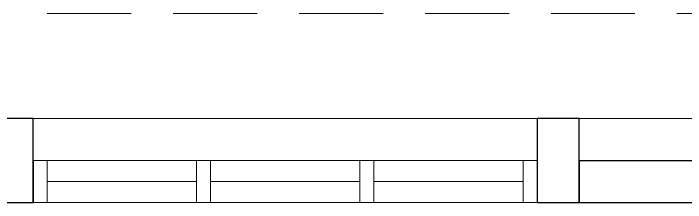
# Model space of a CAD drawing. Header units: inches. Extents: x -86208230 to 200276, y 9267 to 1246656.
# Drawn here: x 130408 to 132809, y 64898 to 65573 of the extents above; entities that cross this region are included whole.
import ezdxf

# ---------------------------------------------------------------- set-up
doc = ezdxf.new("R2010")
doc.units = ezdxf.units.IN
doc.header["$MEASUREMENT"] = 0
doc.linetypes.add('HIDDEN', pattern=[0.375, 0.25, -0.125])
for name, color, linetype, lineweight in [('LW', 8, 'Continuous', 20), ('wall', 8, 'Continuous', 30), ('WIN', 8, 'Continuous', 18)]:
    doc.layers.add(name, color=color, linetype=linetype, lineweight=lineweight)

msp = doc.modelspace()

# ---------------------------------------------------------------- linework, layer by layer
at = {"layer": 'LW', "linetype": 'HIDDEN', "ltscale": 1200}
msp.add_line((126478.7, 65573.1), (133278.7, 65573.1), dxfattribs=at)
at = {"layer": 'LW'}
for p, q in [((130478.7, 65198.1), (132278.7, 65198.1)), ((132428.7, 65198.1), (133278.7, 65198.1))]:
    msp.add_line(p, q, dxfattribs=at)
at = {"layer": 'wall'}
for p, q in [((130478.7, 65048.1), (130478.7, 64898.1)), ((132428.7, 65048.1), (133953.7, 65048.1)), ((132428.7, 65048.1), (132428.7, 64898.1)), ((129278.7, 64898.1), (130478.7, 64898.1)), ((132278.7, 64898.1), (133953.7, 64898.1))]:
    msp.add_line(p, q, dxfattribs=at)
for points in [[(130328.7, 64898.1), (130478.7, 64898.1), (130478.7, 65198.1), (130328.7, 65198.1)], [(132278.7, 64898.1), (132428.7, 64898.1), (132428.7, 65198.1), (132278.7, 65198.1)]]:
    msp.add_lwpolyline(points, close=True, dxfattribs=at)
at = {"layer": 'WIN'}
for p, q in [((132253.7, 65048.1), (130503.7, 65048.1)), ((130528.7, 64973.1), (131062.1, 64973.1)), ((131112.1, 64973.1), (131645.4, 64973.1)), ((131695.4, 64973.1), (132228.7, 64973.1)), ((132278.7, 64898.1), (130478.7, 64898.1))]:
    msp.add_line(p, q, dxfattribs=at)
for points in [[(130478.7, 65048.1), (130528.7, 65048.1), (130528.7, 64898.1), (130478.7, 64898.1)], [(131062.1, 65048.1), (131112.1, 65048.1), (131112.1, 64898.1), (131062.1, 64898.1)], [(131645.4, 65048.1), (131695.4, 65048.1), (131695.4, 64898.1), (131645.4, 64898.1)], [(132228.7, 65048.1), (132278.7, 65048.1), (132278.7, 64898.1), (132228.7, 64898.1)]]:
    msp.add_lwpolyline(points, close=True, dxfattribs=at)

doc.saveas('drawing.dxf')
